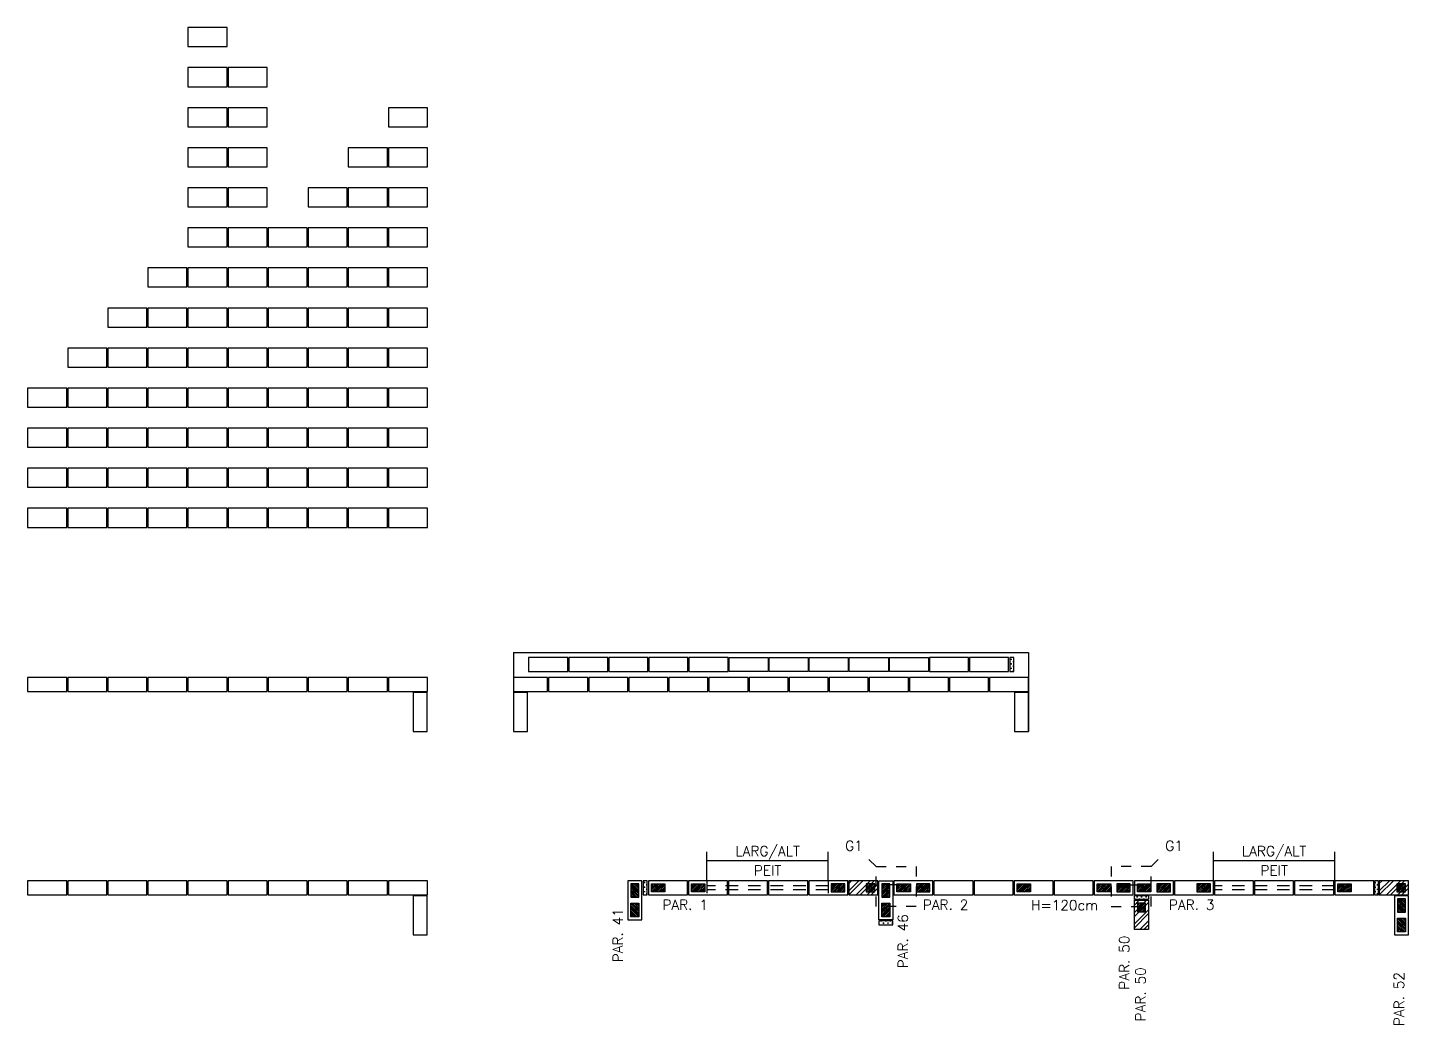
# Model space of a CAD drawing. Header units: metres. Extents: x -96 to 15, y -6 to 59.
# Drawn here: x 1.15 to 14.93, y 49.11 to 59.06 of the extents above; entities that cross this region are included whole.
import ezdxf
from ezdxf.enums import TextEntityAlignment as Align

# ---------------------------------------------------------------- set-up
doc = ezdxf.new("R2010")
doc.units = ezdxf.units.M
doc.header["$LTSCALE"] = 0.5
doc.header["$MEASUREMENT"] = 0
doc.linetypes.add('DASHDOT2', pattern=[0.5, 0.25, -0.125, 0, -0.125])
doc.linetypes.add('HIDDEN', pattern=[0.375, 0.25, -0.125])
for name, color, linetype in [('AUX00', 7, 'CONTINUOUS'), ('AUX01', 1, 'CONTINUOUS'), ('B04', 6, 'CONTINUOUS'), ('B29', 180, 'CONTINUOUS'), ('B34', 150, 'CONTINUOUS'), ('B39', 2, 'CONTINUOUS'), ('BLOCO-I', 3, 'CONTINUOUS'), ('BLOCOS-E', 2, 'CONTINUOUS'), ('ESQUADRIAS', 5, 'HIDDEN'), ('FERRO', 4, 'CONTINUOUS'), ('GROUTE01', 6, 'CONTINUOUS'), ('H04', 9, 'CONTINUOUS'), ('PAR01', 3, 'CONTINUOUS'), ('PAR02', 6, 'CONTINUOUS'), ('PAR03', 5, 'CONTINUOUS'), ('TXPR', 3, 'CONTINUOUS'), ('TXT02', 2, 'CONTINUOUS')]:
    doc.layers.add(name, color=color, linetype=linetype)
doc.styles.add('ROMANS', font='romans.shx')
pattern_1 = [(135, (31.669187, 93.465267), (-0.0088388348, -0.0088388348), [])]
pattern_2 = [(360, (9.124238, 63.820944), (0.02250224, 0.02250224), [0.01125112, -0.03375336]), (90, (9.129863, 63.815318), (-0.02250224, 0.02250224), [0.01125112, -0.03375336])]
pattern_3 = [(45, (43.315318, 25.610813), (-0.0088388348, 0.0088388348), [])]
pattern_4 = [(45, (53.110318, 26.010762), (-0.0088388348, 0.0088388348), [])]
pattern_5 = [(45, (55.110318, 26.010762), (-0.0088388348, 0.0088388348), [])]
pattern_6 = [(45, (55.510318, 26.010762), (-0.0088388348, 0.0088388348), [])]
pattern_7 = [(135, (39.319187, 93.315268), (-0.0088388348, -0.0088388348), [])]

msp = doc.modelspace()

# ---------------------------------------------------------------- hatches: boundary and pattern name
at = {"layer": 'AUX00'}
h = msp.add_hatch(dxfattribs=at)
h.set_pattern_fill('ANSI31', scale=0.1, angle=90, style=0)
h.set_pattern_definition(pattern_1)
h.paths.add_polyline_path([(7.17, 50.3749), (7.25, 50.3749), (7.25, 50.5099), (7.17, 50.5099)])
h = msp.add_hatch(dxfattribs=at)
h.set_pattern_fill('ANSI31', scale=0.1, style=0)
h.set_pattern_definition([(45, (50.660318, 26.010762), (-0.0088388348, 0.0088388348), [])])
h.paths.add_polyline_path([(7.51, 50.5099), (7.51, 50.4299), (7.375, 50.4299), (7.375, 50.5099)])
h = msp.add_hatch(dxfattribs=at)
h.set_pattern_fill('ANSI31', scale=0.1, style=0)
h.set_pattern_definition([(45, (51.060318, 26.010762), (-0.0088388348, 0.0088388348), [])])
h.paths.add_polyline_path([(7.91, 50.5099), (7.91, 50.4299), (7.775, 50.4299), (7.775, 50.5099)])
h = msp.add_hatch(dxfattribs=at)
h.set_pattern_fill('ANSI31', scale=0.1, style=0)
h.set_pattern_definition([(45, (52.260318, 26.010762), (-0.0088388348, 0.0088388348), [])])
h.paths.add_polyline_path([(9.17, 50.5099), (9.17, 50.4299), (9.305, 50.4299), (9.305, 50.5099)])
h = msp.add_hatch(dxfattribs=at)
h.set_pattern_fill('ANSI31', scale=0.1, angle=-90, style=0)
h.set_pattern_definition([(45, (9.605, 50.429949), (-0.0088388, 0.0088388), [])])
h.paths.add_polyline_path([(9.52, 50.5099), (9.52, 50.4299), (9.605, 50.4299), (9.605, 50.5099)])
h = msp.add_hatch(dxfattribs=at)
h.set_pattern_fill('ANSI31', scale=0.1, style=0)
h.set_pattern_definition(pattern_3)
h.paths.add_polyline_path([(9.755, 50.3749), (9.755, 50.5099), (9.675, 50.5099), (9.675, 50.3749)])
h = msp.add_hatch(dxfattribs=at)
h.set_pattern_fill('ANSI31', scale=0.1, style=0)
h.set_pattern_definition(pattern_4)
h.paths.add_polyline_path([(9.96, 50.5099), (9.96, 50.4299), (9.825, 50.4299), (9.825, 50.5099)])
h = msp.add_hatch(dxfattribs=at)
h.set_pattern_fill('ANSI31', scale=0.1, style=0)
h.set_pattern_definition(pattern_4)
h.paths.add_polyline_path([(10.02, 50.4299), (10.155, 50.4299), (10.155, 50.5099), (10.02, 50.5099)])
h = msp.add_hatch(dxfattribs=at)
h.set_pattern_fill('ANSI31', scale=0.1, style=0)
h.set_pattern_definition([(45, (54.310318, 26.010762), (-0.0088388348, 0.0088388348), [])])
h.paths.add_polyline_path([(11.16, 50.5099), (11.16, 50.4299), (11.025, 50.4299), (11.025, 50.5099)])
h = msp.add_hatch(dxfattribs=at)
h.set_pattern_fill('ANSI31', scale=0.1, style=0)
h.set_pattern_definition(pattern_5)
h.paths.add_polyline_path([(11.96, 50.4299), (11.825, 50.4299), (11.825, 50.5099), (11.96, 50.5099)])
h = msp.add_hatch(dxfattribs=at)
h.set_pattern_fill('ANSI31', scale=0.1, style=0)
h.set_pattern_definition(pattern_5)
h.paths.add_polyline_path([(12.02, 50.5099), (12.02, 50.4299), (12.155, 50.4299), (12.155, 50.5099)])
h = msp.add_hatch(dxfattribs=at)
h.set_pattern_fill('ANSI31', scale=0.1, style=0)
h.set_pattern_definition(pattern_6)
h.paths.add_polyline_path([(12.36, 50.4299), (12.225, 50.4299), (12.225, 50.5099), (12.36, 50.5099)])
h = msp.add_hatch(dxfattribs=at)
h.set_pattern_fill('ANSI31', scale=0.1, style=0)
h.set_pattern_definition(pattern_6)
h.paths.add_polyline_path([(12.42, 50.5099), (12.42, 50.4299), (12.555, 50.4299), (12.555, 50.5099)])
h = msp.add_hatch(dxfattribs=at)
h.set_pattern_fill('ANSI31', scale=0.1, style=0)
h.set_pattern_definition([(45, (55.910318, 26.010762), (-0.0088388348, 0.0088388348), [])])
h.paths.add_polyline_path([(12.82, 50.5099), (12.82, 50.4299), (12.955, 50.4299), (12.955, 50.5099)])
h = msp.add_hatch(dxfattribs=at)
h.set_pattern_fill('ANSI31', scale=0.1, style=0)
h.set_pattern_definition([(45, (57.510318, 26.010762), (-0.0088388348, 0.0088388348), [])])
h.paths.add_polyline_path([(14.36, 50.5099), (14.36, 50.4299), (14.225, 50.4299), (14.225, 50.5099)])
h = msp.add_hatch(dxfattribs=at)
h.set_pattern_fill('ANSI31', scale=0.1, angle=-90, style=0)
h.set_pattern_definition([(45, (14.9, 50.42995), (-0.0088388, 0.0088388), [])])
h.paths.add_polyline_path([(14.815, 50.5099), (14.815, 50.4299), (14.9, 50.4299), (14.9, 50.5099)])
h = msp.add_hatch(dxfattribs=at)
h.set_pattern_fill('ANSI31', scale=0.1, angle=90, style=0)
h.set_pattern_definition(pattern_1)
h.paths.add_polyline_path([(7.25, 50.3149), (7.25, 50.1799), (7.17, 50.1799), (7.17, 50.3149)])
h = msp.add_hatch(dxfattribs=at)
h.set_pattern_fill('ANSI31', scale=0.1, style=0)
h.set_pattern_definition(pattern_3)
h.paths.add_polyline_path([(9.675, 50.3149), (9.755, 50.3149), (9.755, 50.1799), (9.675, 50.1799)])
h = msp.add_hatch(dxfattribs=at)
h.set_pattern_fill('ANSI31', scale=0.1, angle=-90, style=0)
h.set_pattern_definition([(45, (0.26, 50.03), (-0.008838835, 0.008838835), [])])
h.paths.add_polyline_path([(12.225, 50.23), (12.305, 50.23), (12.305, 50.315), (12.225, 50.315)])
h = msp.add_hatch(dxfattribs=at)
h.set_pattern_fill('ANSI31', scale=0.1, angle=90, style=0)
h.set_pattern_definition(pattern_7)
h.paths.add_polyline_path([(14.82, 50.225), (14.9, 50.225), (14.9, 50.36), (14.82, 50.36)])
h = msp.add_hatch(dxfattribs=at)
h.set_pattern_fill('ANSI31', scale=0.1, angle=90, style=0)
h.set_pattern_definition(pattern_7)
h.paths.add_polyline_path([(14.9, 50.165), (14.9, 50.03), (14.82, 50.03), (14.82, 50.165)])
at = {"layer": 'B34'}
h = msp.add_hatch(dxfattribs=at)
h.set_pattern_fill('STEEL', scale=0.025, style=0)
h.set_pattern_definition([(45, (9.345, 50.39995), (-0.056127, 0.056127), []), (45, (9.345, 50.43964), (-0.056127, 0.056127), [])])
h.paths.add_polyline_path([(9.635, 50.5399), (9.345, 50.5399), (9.345, 50.3999), (9.635, 50.3999)])
h = msp.add_hatch(dxfattribs=at)
h.set_pattern_fill('STEEL', scale=0.025, style=0)
h.set_pattern_definition([(45, (14.64, 50.39995), (-0.056127, 0.056127), []), (45, (14.64, 50.43964), (-0.056127, 0.056127), [])])
h.paths.add_polyline_path([(14.93, 50.5399), (14.64, 50.5399), (14.64, 50.3999), (14.93, 50.3999)])
h = msp.add_hatch(dxfattribs=at)
h.set_pattern_fill('STEEL', scale=0.025, style=0)
h.set_pattern_definition([(45, (2e-15, 50), (-0.0561266, 0.0561266), []), (45, (2e-15, 50.03969), (-0.0561266, 0.0561266), [])])
h.paths.add_polyline_path([(12.195, 50.055), (12.195, 50.345), (12.335, 50.345), (12.335, 50.055)])
at = {"layer": 'H04'}
h = msp.add_hatch(dxfattribs=at)
h.set_pattern_fill('CROSS', color=256, scale=0.090009, style=0)
h.set_pattern_definition([(360, (12.782766, 66.049976), (0.02250224, 0.02250224), [0.01125112, -0.03375336]), (90, (12.788391, 66.04435), (-0.02250224, 0.02250224), [0.01125112, -0.03375336])])
h.paths.add_polyline_path([(10.991, 52.629), (10.951, 52.629), (10.951, 52.769), (10.991, 52.769)])
h = msp.add_hatch(dxfattribs=at)
h.set_pattern_fill('CROSS', color=256, scale=0.090009, style=0)
h.set_pattern_definition(pattern_2)
h.paths.add_polyline_path([(7.3325, 50.3999), (7.2925, 50.3999), (7.2925, 50.5399), (7.3325, 50.5399)])
h = msp.add_hatch(dxfattribs=at)
h.set_pattern_fill('CROSS', color=256, scale=0.090009, style=0)
h.set_pattern_definition(pattern_2)
h.paths.add_polyline_path([(14.6325, 50.3999), (14.5925, 50.3999), (14.5925, 50.5399), (14.6325, 50.5399)])
h = msp.add_hatch(dxfattribs=at)
h.set_pattern_fill('CROSS', color=256, scale=0.090009, angle=-90, style=0)
h.set_pattern_definition([(270, (26.015944, 41.228212), (0.02250224, -0.02250224), [0.01125112, -0.03375336]), (360, (26.010318, 41.222587), (0.02250224, 0.02250224), [0.01125112, -0.03375336])])
h.paths.add_polyline_path([(12.195, 50.3925), (12.195, 50.3525), (12.335, 50.3525), (12.335, 50.3925)])
h = msp.add_hatch(dxfattribs=at)
h.set_pattern_fill('CROSS', color=256, scale=0.090009, style=0)
h.set_pattern_definition(pattern_2)
h.paths.add_polyline_path([(9.645, 50.0999), (9.645, 50.1399), (9.785, 50.1399), (9.785, 50.0999)])

# ---------------------------------------------------------------- linework, layer by layer
at = {"layer": 'AUX01'}
for p, q in [((7.93, 50.5399, 0), (7.93, 50.8299, 0)), ((9.14, 50.7399, 0), (7.93, 50.7399, 0)), ((9.14, 50.5399, 0), (9.14, 50.8299, 0)), ((12.985, 50.5399), (12.985, 50.8299)), ((14.195, 50.7399), (12.985, 50.7399)), ((14.195, 50.5399), (14.195, 50.8299))]:
    msp.add_line(p, q, dxfattribs=at)
at = {"layer": 'AUX01', "linetype": 'DASHDOT2', "ltscale": 0.5}
for p, q in [((9.6176, 50.6818, 0), (9.4762, 50.8233, 0)), ((12.3624, 50.6818, 0), (12.5038, 50.8233, 0))]:
    msp.add_line(p, q, dxfattribs=at)
at = {"layer": 'AUX01', "linetype": 'DASHDOT2', "ltscale": 0.5, "elevation": 0}
for points in [[(10.0176, 50.2818), (9.6176, 50.2818), (9.6176, 50.6818), (10.0176, 50.6818)], [(11.9624, 50.2818), (12.3624, 50.2818), (12.3624, 50.6818), (11.9624, 50.6818)]]:
    msp.add_lwpolyline(points, close=True, dxfattribs=at)
at = {"layer": 'B04'}
for points in [[(10.951, 52.629), (10.991, 52.629), (10.991, 52.769), (10.951, 52.769)], [(7.2925, 50.3999), (7.3325, 50.3999), (7.3325, 50.5399), (7.2925, 50.5399)], [(14.5925, 50.3999), (14.6325, 50.3999), (14.6325, 50.5399), (14.5925, 50.5399)], [(12.195, 50.3525), (12.195, 50.3925), (12.335, 50.3925), (12.335, 50.3525)], [(9.645, 50.1399), (9.645, 50.0999), (9.785, 50.0999), (9.785, 50.1399)]]:
    msp.add_lwpolyline(points, close=True, dxfattribs=at)
at = {"layer": 'B29'}
for points in [[(9.635, 50.5399), (9.345, 50.5399), (9.345, 50.3999), (9.635, 50.3999)], [(14.64, 50.3999), (14.93, 50.3999), (14.93, 50.5399), (14.64, 50.5399)], [(12.195, 50.055), (12.195, 50.345), (12.335, 50.345), (12.335, 50.055)]]:
    msp.add_lwpolyline(points, close=True, dxfattribs=at)
at = {"layer": 'B34'}
msp.add_lwpolyline([(6, 52.429), (6.34, 52.429), (6.34, 52.569), (6, 52.569)], close=True, dxfattribs=at)
at = {"layer": 'B39'}
for points in [[(2.75, 58.869), (3.14, 58.869), (3.14, 59.059), (2.75, 59.059)], [(2.75, 58.469), (3.14, 58.469), (3.14, 58.659), (2.75, 58.659)], [(3.15, 58.469), (3.54, 58.469), (3.54, 58.659), (3.15, 58.659)], [(2.75, 58.069), (3.14, 58.069), (3.14, 58.259), (2.75, 58.259)], [(3.15, 58.069), (3.54, 58.069), (3.54, 58.259), (3.15, 58.259)], [(4.75, 58.069), (5.14, 58.069), (5.14, 58.259), (4.75, 58.259)], [(2.75, 57.669), (3.14, 57.669), (3.14, 57.859), (2.75, 57.859)], [(3.15, 57.669), (3.54, 57.669), (3.54, 57.859), (3.15, 57.859)], [(4.35, 57.669), (4.74, 57.669), (4.74, 57.859), (4.35, 57.859)], [(4.75, 57.669), (5.14, 57.669), (5.14, 57.859), (4.75, 57.859)], [(2.75, 57.269), (3.14, 57.269), (3.14, 57.459), (2.75, 57.459)], [(3.15, 57.269), (3.54, 57.269), (3.54, 57.459), (3.15, 57.459)], [(3.95, 57.269), (4.34, 57.269), (4.34, 57.459), (3.95, 57.459)], [(4.35, 57.269), (4.74, 57.269), (4.74, 57.459), (4.35, 57.459)], [(4.75, 57.269), (5.14, 57.269), (5.14, 57.459), (4.75, 57.459)], [(2.75, 56.869), (3.14, 56.869), (3.14, 57.059), (2.75, 57.059)], [(3.15, 56.869), (3.54, 56.869), (3.54, 57.059), (3.15, 57.059)], [(3.55, 56.869), (3.94, 56.869), (3.94, 57.059), (3.55, 57.059)], [(3.95, 56.869), (4.34, 56.869), (4.34, 57.059), (3.95, 57.059)], [(4.35, 56.869), (4.74, 56.869), (4.74, 57.059), (4.35, 57.059)], [(4.75, 56.869), (5.14, 56.869), (5.14, 57.059), (4.75, 57.059)], [(2.35, 56.469), (2.74, 56.469), (2.74, 56.659), (2.35, 56.659)], [(2.75, 56.469), (3.14, 56.469), (3.14, 56.659), (2.75, 56.659)], [(3.15, 56.469), (3.54, 56.469), (3.54, 56.659), (3.15, 56.659)], [(3.55, 56.469), (3.94, 56.469), (3.94, 56.659), (3.55, 56.659)], [(3.95, 56.469), (4.34, 56.469), (4.34, 56.659), (3.95, 56.659)], [(4.35, 56.469), (4.74, 56.469), (4.74, 56.659), (4.35, 56.659)], [(4.75, 56.469), (5.14, 56.469), (5.14, 56.659), (4.75, 56.659)], [(1.95, 56.069), (2.34, 56.069), (2.34, 56.259), (1.95, 56.259)], [(2.35, 56.069), (2.74, 56.069), (2.74, 56.259), (2.35, 56.259)], [(2.75, 56.069), (3.14, 56.069), (3.14, 56.259), (2.75, 56.259)], [(3.15, 56.069), (3.54, 56.069), (3.54, 56.259), (3.15, 56.259)], [(3.55, 56.069), (3.94, 56.069), (3.94, 56.259), (3.55, 56.259)], [(3.95, 56.069), (4.34, 56.069), (4.34, 56.259), (3.95, 56.259)], [(4.35, 56.069), (4.74, 56.069), (4.74, 56.259), (4.35, 56.259)], [(4.75, 56.069), (5.14, 56.069), (5.14, 56.259), (4.75, 56.259)], [(1.55, 55.669), (1.94, 55.669), (1.94, 55.859), (1.55, 55.859)], [(1.95, 55.669), (2.34, 55.669), (2.34, 55.859), (1.95, 55.859)], [(2.35, 55.669), (2.74, 55.669), (2.74, 55.859), (2.35, 55.859)], [(2.75, 55.669), (3.14, 55.669), (3.14, 55.859), (2.75, 55.859)], [(3.15, 55.669), (3.54, 55.669), (3.54, 55.859), (3.15, 55.859)], [(3.55, 55.669), (3.94, 55.669), (3.94, 55.859), (3.55, 55.859)], [(3.95, 55.669), (4.34, 55.669), (4.34, 55.859), (3.95, 55.859)], [(4.35, 55.669), (4.74, 55.669), (4.74, 55.859), (4.35, 55.859)], [(4.75, 55.669), (5.14, 55.669), (5.14, 55.859), (4.75, 55.859)], [(1.15, 55.269), (1.54, 55.269), (1.54, 55.459), (1.15, 55.459)], [(1.55, 55.269), (1.94, 55.269), (1.94, 55.459), (1.55, 55.459)], [(1.95, 55.269), (2.34, 55.269), (2.34, 55.459), (1.95, 55.459)], [(2.35, 55.269), (2.74, 55.269), (2.74, 55.459), (2.35, 55.459)], [(2.75, 55.269), (3.14, 55.269), (3.14, 55.459), (2.75, 55.459)], [(3.15, 55.269), (3.54, 55.269), (3.54, 55.459), (3.15, 55.459)], [(3.55, 55.269), (3.94, 55.269), (3.94, 55.459), (3.55, 55.459)], [(3.95, 55.269), (4.34, 55.269), (4.34, 55.459), (3.95, 55.459)], [(4.35, 55.269), (4.74, 55.269), (4.74, 55.459), (4.35, 55.459)], [(4.75, 55.269), (5.14, 55.269), (5.14, 55.459), (4.75, 55.459)], [(1.15, 54.869), (1.54, 54.869), (1.54, 55.059), (1.15, 55.059)], [(1.55, 54.869), (1.94, 54.869), (1.94, 55.059), (1.55, 55.059)], [(1.95, 54.869), (2.34, 54.869), (2.34, 55.059), (1.95, 55.059)], [(2.35, 54.869), (2.74, 54.869), (2.74, 55.059), (2.35, 55.059)], [(2.75, 54.869), (3.14, 54.869), (3.14, 55.059), (2.75, 55.059)], [(3.15, 54.869), (3.54, 54.869), (3.54, 55.059), (3.15, 55.059)], [(3.55, 54.869), (3.94, 54.869), (3.94, 55.059), (3.55, 55.059)], [(3.95, 54.869), (4.34, 54.869), (4.34, 55.059), (3.95, 55.059)], [(4.35, 54.869), (4.74, 54.869), (4.74, 55.059), (4.35, 55.059)], [(4.75, 54.869), (5.14, 54.869), (5.14, 55.059), (4.75, 55.059)], [(1.15, 54.469), (1.54, 54.469), (1.54, 54.659), (1.15, 54.659)], [(1.55, 54.469), (1.94, 54.469), (1.94, 54.659), (1.55, 54.659)], [(1.95, 54.469), (2.34, 54.469), (2.34, 54.659), (1.95, 54.659)], [(2.35, 54.469), (2.74, 54.469), (2.74, 54.659), (2.35, 54.659)], [(2.75, 54.469), (3.14, 54.469), (3.14, 54.659), (2.75, 54.659)], [(3.15, 54.469), (3.54, 54.469), (3.54, 54.659), (3.15, 54.659)], [(3.55, 54.469), (3.94, 54.469), (3.94, 54.659), (3.55, 54.659)], [(3.95, 54.469), (4.34, 54.469), (4.34, 54.659), (3.95, 54.659)], [(4.35, 54.469), (4.74, 54.469), (4.74, 54.659), (4.35, 54.659)], [(4.75, 54.469), (5.14, 54.469), (5.14, 54.659), (4.75, 54.659)], [(1.15, 54.069), (1.54, 54.069), (1.54, 54.259), (1.15, 54.259)], [(1.55, 54.069), (1.94, 54.069), (1.94, 54.259), (1.55, 54.259)], [(1.95, 54.069), (2.34, 54.069), (2.34, 54.259), (1.95, 54.259)], [(2.35, 54.069), (2.74, 54.069), (2.74, 54.259), (2.35, 54.259)], [(2.75, 54.069), (3.14, 54.069), (3.14, 54.259), (2.75, 54.259)], [(3.15, 54.069), (3.54, 54.069), (3.54, 54.259), (3.15, 54.259)], [(3.55, 54.069), (3.94, 54.069), (3.94, 54.259), (3.55, 54.259)], [(3.95, 54.069), (4.34, 54.069), (4.34, 54.259), (3.95, 54.259)], [(4.35, 54.069), (4.74, 54.069), (4.74, 54.259), (4.35, 54.259)], [(4.75, 54.069), (5.14, 54.069), (5.14, 54.259), (4.75, 54.259)], [(6.55, 52.629), (6.94, 52.629), (6.94, 52.769), (6.55, 52.769)], [(6.9501, 52.629), (7.3401, 52.629), (7.3401, 52.769), (6.9501, 52.769)], [(7.3501, 52.629), (7.7401, 52.629), (7.7401, 52.769), (7.3501, 52.769)], [(7.7501, 52.629), (8.1401, 52.629), (8.1401, 52.769), (7.7501, 52.769)], [(8.54, 52.629), (8.15, 52.629), (8.15, 52.769), (8.54, 52.769)], [(8.94, 52.629), (8.55, 52.629), (8.55, 52.769), (8.94, 52.769)], [(9.34, 52.629), (8.95, 52.629), (8.95, 52.769), (9.34, 52.769)], [(9.74, 52.629), (9.35, 52.629), (9.35, 52.769), (9.74, 52.769)], [(10.14, 52.629), (9.75, 52.629), (9.75, 52.769), (10.14, 52.769)]]:
    msp.add_lwpolyline(points, close=True, dxfattribs=at)
at = {"layer": 'BLOCO-I', "color": 3}
for points in [[(7.17, 50.3749), (7.25, 50.3749), (7.25, 50.5099), (7.17, 50.5099)], [(7.51, 50.5099), (7.51, 50.4299), (7.375, 50.4299), (7.375, 50.5099)], [(7.91, 50.5099), (7.91, 50.4299), (7.775, 50.4299), (7.775, 50.5099)], [(9.17, 50.5099), (9.17, 50.4299), (9.305, 50.4299), (9.305, 50.5099)], [(9.52, 50.5099), (9.52, 50.4299), (9.605, 50.4299), (9.605, 50.5099)], [(9.755, 50.3749), (9.755, 50.5099), (9.675, 50.5099), (9.675, 50.3749)], [(9.96, 50.5099), (9.96, 50.4299), (9.825, 50.4299), (9.825, 50.5099)], [(10.02, 50.4299), (10.155, 50.4299), (10.155, 50.5099), (10.02, 50.5099)], [(11.16, 50.5099), (11.16, 50.4299), (11.025, 50.4299), (11.025, 50.5099)], [(11.96, 50.4299), (11.825, 50.4299), (11.825, 50.5099), (11.96, 50.5099)], [(12.02, 50.5099), (12.02, 50.4299), (12.155, 50.4299), (12.155, 50.5099)], [(12.36, 50.4299), (12.225, 50.4299), (12.225, 50.5099), (12.36, 50.5099)], [(12.42, 50.5099), (12.42, 50.4299), (12.555, 50.4299), (12.555, 50.5099)], [(12.82, 50.5099), (12.82, 50.4299), (12.955, 50.4299), (12.955, 50.5099)], [(14.36, 50.5099), (14.36, 50.4299), (14.225, 50.4299), (14.225, 50.5099)], [(14.815, 50.5099), (14.815, 50.4299), (14.9, 50.4299), (14.9, 50.5099)], [(7.25, 50.3149), (7.25, 50.1799), (7.17, 50.1799), (7.17, 50.3149)], [(9.675, 50.3149), (9.755, 50.3149), (9.755, 50.1799), (9.675, 50.1799)], [(12.225, 50.23), (12.305, 50.23), (12.305, 50.315), (12.225, 50.315)], [(14.82, 50.225), (14.9, 50.225), (14.9, 50.36), (14.82, 50.36)], [(14.9, 50.165), (14.9, 50.03), (14.82, 50.03), (14.82, 50.165)]]:
    msp.add_lwpolyline(points, close=True, dxfattribs=at)
at = {"layer": 'BLOCOS-E'}
for points in [[(6.15, 52.629), (6.54, 52.629), (6.54, 52.769), (6.15, 52.769)], [(10.15, 52.629), (10.54, 52.629), (10.54, 52.769), (10.15, 52.769)], [(10.5485, 52.629), (10.9385, 52.629), (10.9385, 52.769), (10.5485, 52.769)], [(1.15, 52.429), (1.54, 52.429), (1.54, 52.569), (1.15, 52.569)], [(1.55, 52.429), (1.94, 52.429), (1.94, 52.569), (1.55, 52.569)], [(1.95, 52.429), (2.34, 52.429), (2.34, 52.569), (1.95, 52.569)], [(2.35, 52.429), (2.74, 52.429), (2.74, 52.569), (2.35, 52.569)], [(3.14, 52.569), (2.75, 52.569), (2.75, 52.429), (3.14, 52.429)], [(3.54, 52.569), (3.15, 52.569), (3.15, 52.429), (3.54, 52.429)], [(3.55, 52.429), (3.94, 52.429), (3.94, 52.569), (3.55, 52.569)], [(3.95, 52.429), (4.34, 52.429), (4.34, 52.569), (3.95, 52.569)], [(4.35, 52.429), (4.74, 52.429), (4.74, 52.569), (4.35, 52.569)], [(4.75, 52.429), (5.14, 52.429), (5.14, 52.569), (4.75, 52.569)], [(6.35, 52.429), (6.74, 52.429), (6.74, 52.569), (6.35, 52.569)], [(6.75, 52.429), (7.14, 52.429), (7.14, 52.569), (6.75, 52.569)], [(7.15, 52.429), (7.54, 52.429), (7.54, 52.569), (7.15, 52.569)], [(7.55, 52.429), (7.94, 52.429), (7.94, 52.569), (7.55, 52.569)], [(7.95, 52.429), (8.34, 52.429), (8.34, 52.569), (7.95, 52.569)], [(8.35, 52.429), (8.74, 52.429), (8.74, 52.569), (8.35, 52.569)], [(8.75, 52.429), (9.14, 52.429), (9.14, 52.569), (8.75, 52.569)], [(9.15, 52.429), (9.54, 52.429), (9.54, 52.569), (9.15, 52.569)], [(9.55, 52.429), (9.94, 52.429), (9.94, 52.569), (9.55, 52.569)], [(9.95, 52.429), (10.34, 52.429), (10.34, 52.569), (9.95, 52.569)], [(10.35, 52.429), (10.74, 52.429), (10.74, 52.569), (10.35, 52.569)], [(10.75, 52.429), (11.14, 52.429), (11.14, 52.569), (10.75, 52.569)], [(4.9985, 52.419), (4.9985, 52.029), (5.1385, 52.029), (5.1385, 52.419)], [(10.9985, 52.419), (10.9985, 52.029), (11.1385, 52.029), (11.1385, 52.419)], [(1.15, 50.3999), (1.54, 50.3999), (1.54, 50.5399), (1.15, 50.5399)], [(1.55, 50.3999), (1.94, 50.3999), (1.94, 50.5399), (1.55, 50.5399)], [(1.95, 50.3999), (2.34, 50.3999), (2.34, 50.5399), (1.95, 50.5399)], [(2.35, 50.3999), (2.74, 50.3999), (2.74, 50.5399), (2.35, 50.5399)], [(3.14, 50.5399), (2.75, 50.5399), (2.75, 50.3999), (3.14, 50.3999)], [(3.54, 50.5399), (3.15, 50.5399), (3.15, 50.3999), (3.54, 50.3999)], [(3.55, 50.3999), (3.94, 50.3999), (3.94, 50.5399), (3.55, 50.5399)], [(3.95, 50.3999), (4.34, 50.3999), (4.34, 50.5399), (3.95, 50.5399)], [(4.35, 50.3999), (4.74, 50.3999), (4.74, 50.5399), (4.35, 50.5399)], [(4.75, 50.3999), (5.14, 50.3999), (5.14, 50.5399), (4.75, 50.5399)], [(7.28, 50.1499), (7.28, 50.5399), (7.14, 50.5399), (7.14, 50.1499)], [(7.345, 50.3999), (7.735, 50.3999), (7.735, 50.5399), (7.345, 50.5399)], [(7.745, 50.3999), (8.135, 50.3999), (8.135, 50.5399), (7.745, 50.5399)], [(8.145, 50.3999), (8.535, 50.3999), (8.535, 50.5399), (8.145, 50.5399)], [(8.545, 50.3999), (8.935, 50.3999), (8.935, 50.5399), (8.545, 50.5399)], [(8.945, 50.3999), (9.335, 50.3999), (9.335, 50.5399), (8.945, 50.5399)], [(9.785, 50.5399), (9.785, 50.1499), (9.645, 50.1499), (9.645, 50.5399)], [(9.795, 50.3999), (10.185, 50.3999), (10.185, 50.5399), (9.795, 50.5399)], [(10.195, 50.3999), (10.585, 50.3999), (10.585, 50.5399), (10.195, 50.5399)], [(10.595, 50.3999), (10.985, 50.3999), (10.985, 50.5399), (10.595, 50.5399)], [(10.995, 50.3999), (11.385, 50.3999), (11.385, 50.5399), (10.995, 50.5399)], [(11.395, 50.3999), (11.785, 50.3999), (11.785, 50.5399), (11.395, 50.5399)], [(11.795, 50.3999), (12.185, 50.3999), (12.185, 50.5399), (11.795, 50.5399)], [(12.195, 50.3999), (12.585, 50.3999), (12.585, 50.5399), (12.195, 50.5399)], [(12.595, 50.3999), (12.985, 50.3999), (12.985, 50.5399), (12.595, 50.5399)], [(12.995, 50.3999), (13.385, 50.3999), (13.385, 50.5399), (12.995, 50.5399)], [(13.395, 50.3999), (13.785, 50.3999), (13.785, 50.5399), (13.395, 50.5399)], [(13.795, 50.3999), (14.185, 50.3999), (14.185, 50.5399), (13.795, 50.5399)], [(14.195, 50.3999), (14.585, 50.3999), (14.585, 50.5399), (14.195, 50.5399)], [(4.9985, 50.39), (4.9985, 50), (5.1385, 50), (5.1385, 50.39)], [(14.93, 50), (14.93, 50.39), (14.79, 50.39), (14.79, 50)]]:
    msp.add_lwpolyline(points, close=True, dxfattribs=at)
at = {"layer": 'BLOCOS-E', "extrusion": (0, 0, -1)}
msp.add_lwpolyline([(-6.14, 52.0299), (-6.14, 52.4199), (-6, 52.4199), (-6, 52.0299)], close=True, dxfattribs=at)
at = {"layer": 'ESQUADRIAS'}
for p, q in [((7.93, 50.5399, 0), (7.93, 50.3999, 0)), ((9.14, 50.4899, 0), (7.93, 50.4899, 0)), ((9.14, 50.4499, 0), (7.93, 50.4499, 0)), ((9.14, 50.5399, 0), (9.14, 50.3999, 0)), ((12.985, 50.5399), (12.985, 50.3999)), ((14.195, 50.4899), (12.985, 50.4899)), ((14.195, 50.4499), (12.985, 50.4499)), ((14.195, 50.5399), (14.195, 50.3999))]:
    msp.add_line(p, q, dxfattribs=at)
at = {"layer": 'FERRO'}
for p, q in [((9.915, 50.4978), (9.715, 50.4978)), ((12.065, 50.4978), (12.265, 50.4978))]:
    msp.add_line(p, q, dxfattribs=at)
at = {"layer": 'GROUTE01', "color": 6}
for centre in [(7.21, 50.4424), (7.4425, 50.4699), (7.8425, 50.4699), (9.2375, 50.4699), (9.5625, 50.4699), (9.715, 50.4424), (9.8925, 50.4699), (10.0875, 50.4699), (11.0925, 50.4699), (11.8925, 50.4699), (12.0875, 50.4699), (12.2925, 50.4699), (12.4875, 50.4699), (12.8875, 50.4699), (14.2925, 50.4699), (14.8575, 50.4699), (14.86, 50.2925), (7.21, 50.2474), (9.715, 50.2474), (12.265, 50.2725), (14.86, 50.0975)]:
    msp.add_circle(centre, 0.0125, dxfattribs=at)
at = {"layer": 'PAR01'}
msp.add_lwpolyline([(6, 52.8201), (11.14, 52.8201)], dxfattribs=at)
at = {"layer": 'PAR02'}
msp.add_lwpolyline([(6, 52.8201), (6, 52.0299)], dxfattribs=at)
at = {"layer": 'PAR03'}
msp.add_lwpolyline([(11.14, 52.8201), (11.14, 52.029)], dxfattribs=at)

# ---------------------------------------------------------------- texts
at = {"layer": 'TXPR', "linetype": 'Continuous', "style": 'ROMANS'}
for s, p in [('PAR. 1', (7.485, 50.25)), ('PAR. 2', (10.084, 50.25, 0)), ('PAR. 3', (12.54, 50.25))]:
    msp.add_text(s, height=0.1, dxfattribs=at).set_placement(p)
for s, p in [('PAR. 41', (7.09, 49.7258)), ('PAR. 46', (9.935, 49.6658)), ('PAR. 50', (12.145, 49.452)), ('PAR. 50', (12.3064, 49.1355)), ('PAR. 52', (14.8864, 49.0886))]:
    msp.add_text(s, height=0.1, rotation=90, dxfattribs=at).set_placement(p)
at = {"layer": 'TXT02', "style": 'ROMANS'}
for p in [(9.3095, 50.8395, 0), (12.5038, 50.8395, 0)]:
    msp.add_text('G1', height=0.1, dxfattribs=at).set_placement(p)
at = {"layer": 'TXT02', "linetype": 'Continuous', "style": 'ROMANS'}
msp.add_text('H=120cm', height=0.1, dxfattribs=at).set_placement((11.4992, 50.2161), align=Align.BOTTOM_CENTER)
at = {"layer": 'TXT02', "style": 'ROMANS'}
for p in [(8.535, 50.7566, 0), (13.59, 50.7566)]:
    msp.add_attdef('LARG/ALT', text='XXX/XXX', height=0.1, rotation=360, dxfattribs=at).set_placement(p, align=Align.BOTTOM_CENTER)
for p in [(8.535, 50.6924, 0), (13.59, 50.6924)]:
    msp.add_attdef('PEIT', text='100', height=0.1, rotation=360, dxfattribs=at).set_placement(p, align=Align.TOP_CENTER)

doc.saveas('drawing.dxf')
